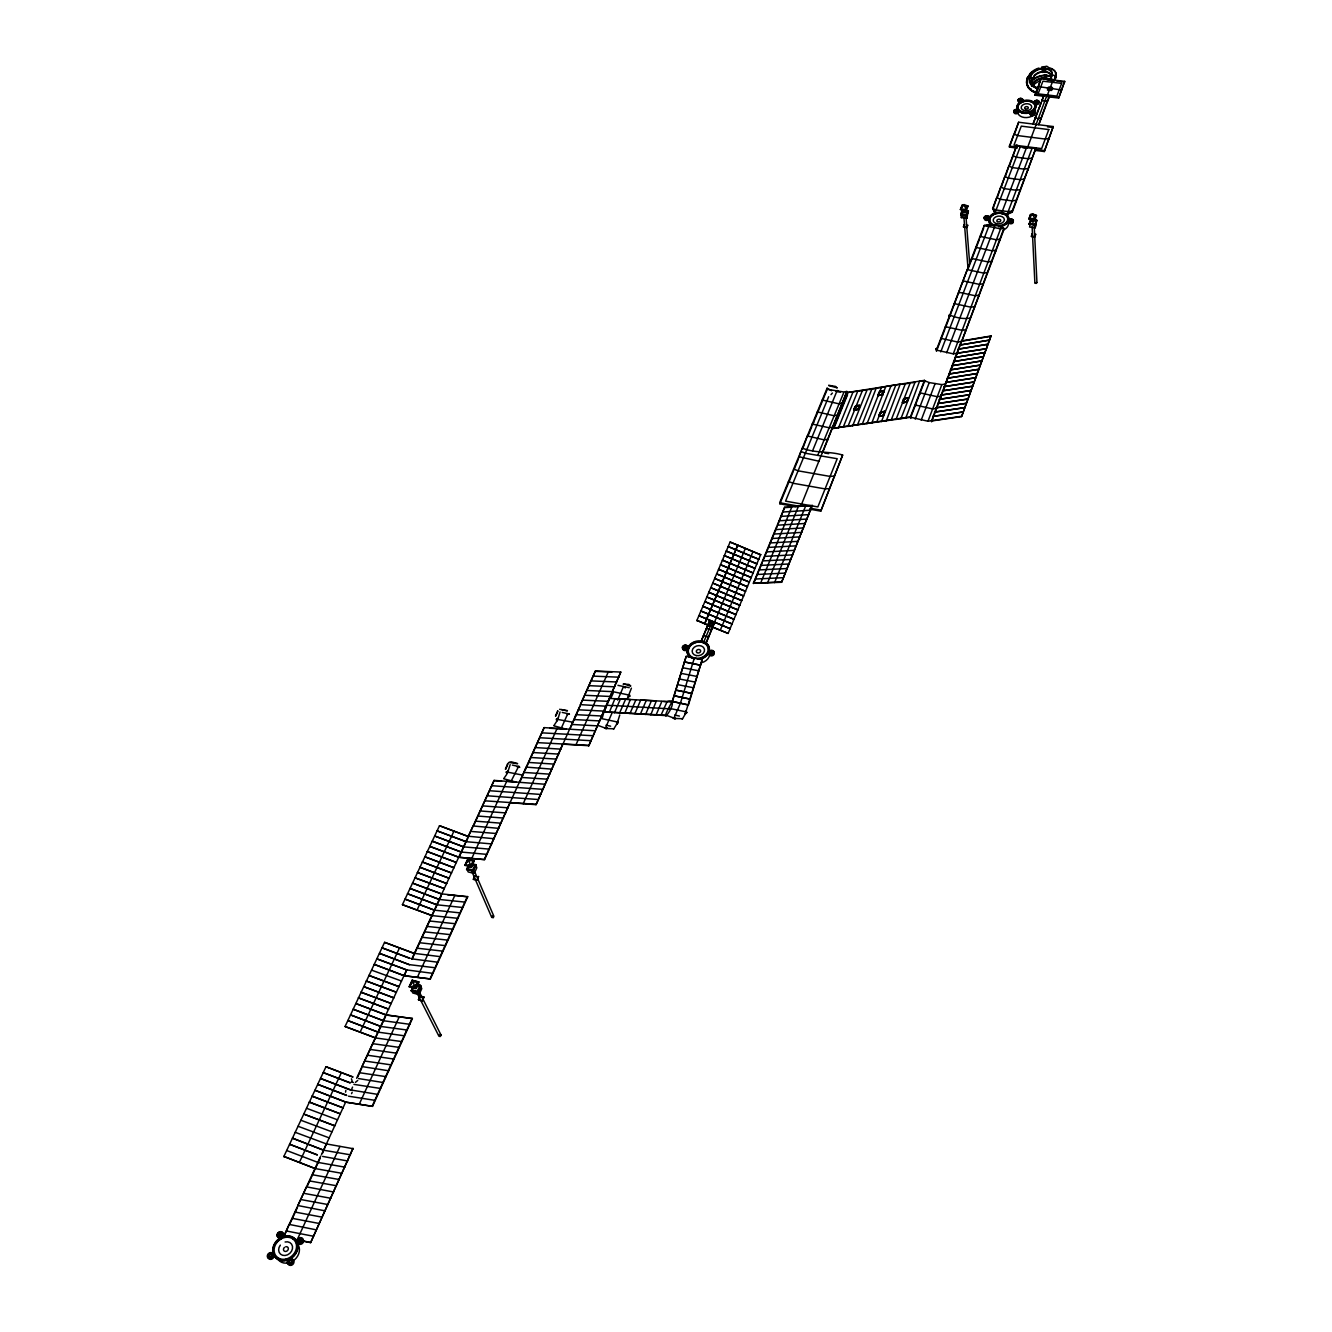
<?xml version="1.0" encoding="UTF-8"?>
<svg xmlns="http://www.w3.org/2000/svg" width="1332" height="1332" viewBox="0 0 1332 1332"><rect width="100%" height="100%" fill="white"/><g stroke="black" fill="none" stroke-linecap="round" stroke-linejoin="round"><path stroke-width="1.5" d="M417.132 909.856L453.912 831.235M439.493 825.707L468.331 836.513L439.493 825.707L402.43 904.678L431.868 915.534L402.43 904.678M1051.581 90.01L1052.53 87.779L1051.131 90.559M1027.422 82.118A14.069 10.373 -1.7 0 0 1034.331 92.291L1036.762 93.173L1036.962 90.326M1048.217 87.562L1048.184 87.529A2.631 1.732 -5.2 0 1 1048.051 88.195C1045.47 89.394 1051.381 86.014 1052.397 87.579M623.11 684.165L628.837 684.415L630.769 685.93M1037.162 89.61L1038.244 87.679L1036.646 88.029A9.524 7.026 -1.7 0 1 1031.95 81.152L1032.433 78.854M623.709 683.816L630.402 686.063M1042.789 71.145L1042.523 72.427L1041.807 66.933L1044.688 66.6L1044.105 72.361L1045.204 71.096M505.377 769.213L507.725 763.486M505.777 769.197L507.892 764.002M351.415 1078.803L352.281 1081.501M345.554 1092.14L345.854 1090.359M301.465 1240.109L299.833 1242.223L299.001 1240.059M278.771 1235.214C281.951 1230.185 281.651 1238.643 278.854 1235.547M1043.988 79.287L1044.488 75.674L1045.836 75.241M1044.937 79.337L1045.903 75.042L1046.702 76.707M1035.88 220.679C1037.745 225.608 1026.106 224.775 1031.234 219.996M1034.231 226.523L1036.945 282.567L1036.063 283.45L1034.881 282.867L1032.117 226.823M1034.881 282.867L1036.945 282.567M965.45 209.657L967.432 205.877M965.966 209.64L960.905 208.808L962.337 205.178M1045.17 66.983L1045.071 72.411M713.602 623.726L712.537 626.14L713.502 623.293M708.924 624.641L709.29 623.776A2.631 2.081 -13.6 0 0 709.523 623.01L713.652 623.526M555.477 716.017L557.725 710.755M1036.629 92.324L1033.965 91.409A14.885 10.989 -1.7 0 1 1026.639 80.653L1027.505 77.422M1047.868 89.577L1051.131 90.409M1051.847 87.662L1048.401 87.246M1027.921 77.439L1031.767 77.855L1031.784 80.586A9.64 7.11 -1.7 0 0 1036.596 87.596L1038.294 87.979M1032.533 79.803L1031.751 81.069M1043.922 72.045L1042.24 72.011A9.84 6.943 -19.6 0 0 1034.398 75.974L1031.467 80.486M1035.697 101.865C1036.096 104.296 1034.514 100.799 1036.979 101.265M1012.004 221.262L1011.171 220.313M1021.511 100.333L1019.396 100.067A2.198 1.449 -5.6 0 0 1021.078 102.631M1016.716 111.871C1017.864 109.107 1012.137 112.92 1016.483 110.356M555.894 715.917L557.892 711.255M556.476 719.297L556.809 720.962L556.876 719.047M685.547 713.319L686.812 712.62L685.647 713.619M686.713 712.553L686.063 711.205L685.214 713.935L702.214 659.573L688.428 704.978L672.227 701.415L686.196 656.326L702.33 659.773M616.982 723.626C615.134 721.761 620.129 722.693 616.899 723.326M629.47 695.853L628.604 696.519M438.877 1035.214L439.976 1036.612L441.192 1035.364L419.164 991.591M902.114 402.397L902.23 402.281A2.048 1.149 -35.8 0 0 902.696 401.298L903.129 400.166A3.73 2.098 -35.8 0 0 903.429 399.184L906.443 398.435A2.697 1.515 -35.7 0 1 907.741 399.767L907.525 400.433A2.048 1.149 -35.7 0 0 907.242 401.415L906.559 401.598M907.109 401.814L907.025 401.631M907.175 402.098L908.374 398.251A2.048 1.149 -35.7 0 0 907.958 399.3L907.542 400.283A2.697 1.515 -35.7 0 1 904.977 402.314L904.395 402.414A2.697 1.515 -35.7 0 1 903.096 401.082L903.546 399.916M908.591 398.151L907.941 397.802A2.065 1.165 -35.7 0 1 906.792 398.068L905.494 398.301A2.298 1.299 -35.7 0 1 904.378 398.468L904.461 398.867M903.912 399.367L902.713 402.197M883.366 415.551L880.319 416.084A2.031 1.149 -36.2 0 0 879.187 416.35L878.704 415.834A2.031 1.149 -36.3 0 0 879.17 414.835L879.619 413.703A3.713 2.081 -36.3 0 0 879.919 412.72L880.852 411.988A2.281 1.282 -36.1 0 0 881.967 411.838L883.249 411.621A2.065 1.165 -36.1 0 0 884.381 411.355L883.965 414.002A2.048 1.149 -36.1 0 0 883.665 414.968L882.683 415.75A2.048 1.149 -36.2 0 0 881.601 415.867M885.164 411.305L884.964 411.804A2.031 1.149 -36.1 0 0 884.398 412.87M882.75 394.855L881.934 394.705L882.816 394.772M883.432 390.842L884.182 390.975A2.015 1.132 -36 0 0 883.549 392.108L883.116 393.223A2.015 1.132 -36 0 0 882.816 394.172L882.9 394.588M884.165 390.792L882.816 394.172M884.381 411.355L879.886 412.67L879.436 416.3M880.452 412.287L880.152 412.853M708.308 625.69L711.854 626.207M709.59 622.777L709.207 624.508M710.189 622.976L713.12 623.193M710.239 622.827L710.006 623.476M878.371 395.754L877.921 395.055A2.015 1.116 -36.1 0 0 878.387 394.072L878.82 392.957A3.68 2.048 -36.1 0 0 879.12 391.991L879.869 391.208A2.264 1.265 -36 0 0 881.151 391.125L882.417 390.892A2.048 1.132 -36 0 0 883.532 390.626L883.682 390.526M878.121 395.621L880.785 395.055A2.015 1.132 -36.1 0 1 881.851 394.938L882.617 394.672M858.574 409.124L858.141 409.19M859.24 405.661L859.889 405.777A2.015 1.116 -36.4 0 0 859.406 406.743L858.973 407.858A2.015 1.116 -36.5 0 0 858.674 408.824L860.089 405.527M1046.702 95.904L1027.804 146.836L1026.806 148.302L1022.943 147.819M854.212 410.123L854.245 410.389M853.596 409.906L853.812 409.673A2.015 1.116 -36.6 0 0 854.278 408.691L854.728 407.575A3.663 2.031 -36.6 0 0 855.027 406.61L855.96 405.877A2.264 1.249 -36.5 0 0 857.042 405.744L858.308 405.511A2.031 1.132 -36.4 0 0 859.406 405.261L859.406 406.743M855.61 406.76L855.943 406.11M1027.139 78.705L1026.722 81.169A14.785 10.906 -1.7 0 0 1033.998 91.858L1036.612 92.774M827.105 388.211L827.272 389.294L843.606 391.958L846.902 391.442L801.664 504.029L800.082 506.41L779.67 502.747L827.105 388.211L831.551 390.742M617.648 700.099L623.526 686.48L625.291 687.595M617.565 722.86L617.532 722.294M605.894 728.687L607.375 727.988L605.094 728.138M1032.799 79.021L1034.281 75.474A9.79 6.91 -19.6 0 1 1042.09 71.545L1046.336 71.745A9.64 5.494 -8.4 0 1 1051.015 76.757C1055.227 89.927 1057.392 67.249 1050.415 78.238M507.142 773.043L506.909 771.977M1045.653 70.996L1044.837 72.328M1046.153 71.145C1043.056 75.508 1043.439 62.005 1048.7 67.616A14.685 8.358 -8.4 0 1 1055.86 75.225L1055.111 77.056M672.36 701.614L686.196 656.326M1032.167 78.721L1029.819 77.239L1029.303 78.921A12.254 9.041 -1.7 0 0 1035.33 87.779L1037.595 88.362M352.197 1092.24L351.548 1093.655M1037.645 89.793L1038.261 88.195M1030.518 77.439L1029.986 79.054A11.572 8.525 -1.7 0 0 1035.68 87.413L1037.811 87.929M607.076 728.321L604.628 727.655L605.677 728.005M1051.781 88.828L1051.414 89.694M558.125 718.398L560.056 711.971M707.758 625.141L696.902 620.396L709.44 625.491M1048.367 88.128L1048.018 88.844A1.898 1.249 -5.2 0 0 1049.533 90.143A1.898 1.249 -5.2 0 0 1051.731 89.144A1.898 1.249 -5.2 0 0 1050.582 87.679L1048.717 87.962M730.119 542.041L760.622 554.761L730.119 542.041L696.803 620.679M961.587 416.583L990.991 335.98L961.404 340.942L931.518 420.979L961.587 416.583L990.991 335.98M1032.733 213.953L1034.964 219.763L1036.562 215.434L1032.733 213.953L1030.452 214.602L1028.853 218.931L1036.779 220.196L1035.197 227.805L1029.569 227.039L1030.885 219.897L1036.496 220.662L1035.197 227.805M1030.702 219.364L1029.12 224.259L1035.23 225.108L1036.779 220.196M1031.434 236.014L1032.317 233.6L1031.451 236.48L1034.864 236.963L1035.73 234.066L1034.847 236.497L1031.451 236.48M507.492 772.993L510.173 764.618M1030.768 214.502L1029.42 218.165L1034.598 218.881L1035.963 215.201L1030.452 214.602M1028.853 218.931L1032.45 213.919M1029.12 224.259L1030.185 221.395M1034.614 150.316L1044.305 151.548L1053.229 126.54L1018.63 122.244L1009.423 146.087L1009.473 147.103L1017.198 148.085M1044.305 151.548L1053.229 126.54M1047.002 79.97L1052.896 80.653L1046.819 96.62L1058.674 98.052L1064.668 81.352L1041.091 78.555L1035.014 95.205L1042.889 96.154M1058.674 98.052L1064.668 81.352M712.453 627.056L728.121 633.416L712.453 627.056L745.304 548.551M903.096 401.082L903.995 399.434M1036.063 147.735L1012.203 211.039L1007.109 214.385L1012.27 212.188L1036.063 147.735L1032.05 148.368L1007.109 214.385L1001.431 213.603L1026.489 147.652M961.937 340.925L1004.012 229.32L1001.631 226.074L989.526 224.392L984.248 225.458L936.363 350.1L953.296 353.846L986.596 348.684L956.759 353.28L956.859 354.395M1031.451 85.931L1033.482 82.201A10.806 7.642 -19.6 0 1 1042.09 77.855L1044.022 77.756M1032.05 86.314L1033.998 82.734A10.256 7.259 -19.6 0 1 1042.173 78.605L1043.972 78.538M953.296 353.846L1001.631 226.074M924.874 381.901L924.458 380.353L848.001 392.44L833.432 428.255L910.738 417.282L927.988 421.228L941.841 384.615L945.304 384.066M522.577 775.107L506.776 771.977M880.752 415.85L881.418 415.867A2.681 1.515 -36.2 0 0 883.982 413.836L884.098 413.203M883.982 413.836L884.182 413.32A2.681 1.515 -36.2 0 0 882.916 411.971L882.234 411.954M1032.716 78.488L1030.802 76.657L1031.368 75.175A11.239 7.925 -19.6 0 1 1041.674 68.831L1043.689 68.681M1041.058 102.964L1033.033 124.026L1043.872 95.571L1041.791 101.016L1041.741 99.833L1044.638 101.365L1047.418 100.516L1049.533 96.254L1038.744 124.742L1047.418 100.516L1047.468 101.715M946.652 352.814L995.22 225.175M921.211 420.113L935.131 383.533M720.396 629.953L752.963 551.648M880.835 415.967A2.681 1.515 -36.2 0 1 879.57 414.618L879.686 413.986M879.57 414.618L882.333 412.088M1032.05 148.368L1020.229 146.853L1016.832 145.271L992.623 208.375L995.054 212.737L998.251 213.17M993.389 207.742L996.736 197.669L1000.199 199.284L1012.203 200.899L1016.249 200.299L1016.316 201.448M997.485 197.053L1000.815 187.046L1004.261 188.644L1016.216 190.243L1020.279 189.644L1020.329 190.792M1001.547 186.43L1004.861 176.49L1008.291 178.088L1020.229 179.654L1024.258 179.054L1024.325 180.203M1005.593 175.891L1008.873 166.017L1012.303 167.599L1024.191 169.147L1028.221 168.531L1028.287 169.68M1009.606 165.434L1016.832 145.271M915.217 419.114L929.203 382.584L941.841 384.615M940.758 351.898L989.526 224.392L986.063 225.857M1020.229 146.853L995.054 212.737L992.623 208.375L996.103 209.99L1008.141 211.621L1012.203 211.039L1012.27 212.188M882.666 393.789L883.249 392.44A2.664 1.482 -36.1 0 0 881.984 391.125M910.855 418.398L910.439 416.849L924.458 380.353M949.5 315.068L950.016 315.434M910.738 417.282L924.758 380.786L929.203 382.584M936.463 348.401C935.88 349.034 935.047 348.867 936.862 349.7M949.4 314.885C947.485 317.232 951.464 313.553 949.916 316.217M944.821 329.47L936.463 351.215L936.496 349.567M968.081 268.897L979.42 239.344M983.615 228.421L980.136 237.512L980.052 236.38L996.436 239.793L999.816 239.144L999.882 240.276M1035.014 95.205L1038.044 86.513L1061.687 90.027M1038.694 85.631L1041.091 78.555M883.133 393.057A2.664 1.482 -36.1 0 1 880.602 395.071L880.036 395.171A2.664 1.482 -36.1 0 1 878.77 393.856L878.887 393.24M1009.473 147.103L1014.035 134.116L1017.665 135.581L1045.22 139.061L1048.767 138.495L1048.817 139.51M1014.751 133.433L1018.63 122.244M883.665 414.968L884.398 411.355M859.107 407.076L858.99 407.692A2.647 1.482 -36.5 0 1 856.459 409.707L855.81 409.69A2.647 1.482 -36.5 0 1 854.578 408.358L857.875 405.744A2.647 1.482 -36.5 0 1 859.107 407.076A2.647 1.482 -36.5 0 0 857.958 405.86L855.211 407.459M966.599 215.251L968.414 210.839L960.372 209.574L962.054 205.294L964.135 204.629L968.048 206.11L966.366 210.389L964.135 204.629M963.486 226.573L966.832 227.039L967.798 225.108L966.866 227.506L963.519 227.039L964.418 224.176M963.519 227.039L964.451 224.642M961.071 214.485L961.338 217.632L966.849 218.381L968.148 211.305C961.371 205.844 956.892 218.498 966.782 215.701L968.414 210.839M471.728 865.384L471.178 866.782L469.796 866.233L471.728 865.384L471.362 867.199L470.196 867.149L469.314 865.117L470.279 867.099L471.228 867.132L470.795 866.116M854.878 407.975L854.678 408.474A2.647 1.482 -36.5 0 0 855.893 409.806M960.805 214.868L962.62 210.556M962.953 210.656L961.754 213.919L966.183 214.469L967.315 211.189M961.338 217.632L962.353 215.001M960.372 209.574L963.868 204.595M853.812 409.673L855.027 406.61M809.59 509.14L820.778 511.155L842.657 455.045C829.403 450.982 815.151 453.446 802.314 448.118L802.497 449.184M820.778 511.155L842.657 455.045M781.601 582.284L812.254 505.427L784.648 507.276L753.363 583.233L781.601 582.284L812.254 505.427M1027.238 78.205L1030.735 74.892A11.921 8.408 -19.6 0 1 1041.657 68.165L1043.822 67.982M833.732 428.671L847.535 394.755M1055.377 77.656L1056.126 75.807A14.902 8.492 -8.4 0 0 1051.631 69.014M1055.16 79.404L1056.159 77.04A14.802 8.442 -8.4 0 0 1055.41 73.193M817.731 455.377L843.722 392.724M1051.547 75.741L1052.197 74.159A11.106 6.31 -8.4 0 0 1046.802 68.415L1044.787 68.032M1050.682 78.838L1051.298 77.339A9.857 5.611 -8.4 0 0 1046.502 72.211L1044.871 72.094M812.537 450.915L837.112 390.576M963.902 212.204L964.351 209.74L965.484 211.671L963.952 212.337L963.935 209.74M1051.015 76.057L1051.647 74.509A10.523 5.977 -8.4 0 0 1046.536 69.064L1044.654 68.731M828.654 396.72L785.564 501.132L817.848 506.926L837.212 458.724L805.361 453.246L800.932 451.448L798.95 457.758L798.767 456.693L819.13 461.255M753.612 583.582L762.337 562.387M767.881 548.901L762.953 560.889L790.842 559.423M777.039 526.656L768.497 547.419L796.303 545.837M784.648 507.276L777.655 525.191L805.344 523.459M709.923 623.243L708.657 626.057M812.587 424.392L813.636 422.494M796.186 506.743L779.869 503.796L793.123 471.844M798.218 459.523L793.855 470.079L793.672 469.014L798.101 470.829L830.102 476.423L834.232 476.09L834.398 477.172M803.213 447.452L807.342 435.964L824.058 439.843L827.388 439.36L827.555 440.442M808.241 435.314L811.804 426.69M827.272 389.294L812.52 424.958L812.537 423.176M728.121 633.416L760.722 554.478M685.214 713.935L685.68 712.853M686.346 711.271L686.496 712.42M1032.283 220.346L1032.799 219.097L1033.882 219.697L1033.382 221.695L1031.867 221.095L1032.35 219.097L1032.35 221.711L1033.948 221.045L1032.3 219.214M1033.449 220.429L1032.933 221.678L1031.867 221.095L1032.45 219.164L1033.882 219.697M705.594 643.972L714.551 622.593L705.66 644.238M675.474 718.181C668.697 716.899 679.853 721.012 673.159 717.598M602.247 718.015L604.012 711.621M701.132 641.142L709.34 621.561L701.198 641.408M703.795 641.924L712.004 622.344M674.425 716.999L680.386 703.296L694.322 658.158M1031.85 80.636L1032.433 79.254M672.111 701.681C652.647 736.346 684.365 695.853 666.832 701.431L609.806 698.451L603.912 711.837L666.599 715.634M661.088 715.034L667.049 701.781M597.968 725.391L606.31 728.504L613.769 728.787M619.763 714.968L617.216 723.293L613.536 729.32M631.418 688.161L627.072 699.333M634.898 713.569L640.725 700.033L656.36 700.865L650.799 714.784M628.837 696.503C627.755 693.572 630.852 697.752 629.187 695.421M616.583 724.042L617.449 723.06M617.732 721.395L617.848 722.66M628.721 696.103L628.554 697.169M629.403 694.505L629.803 696.303L628.571 696.453M616.866 724.092L617.049 722.976M605.86 727.072L611.888 713.286M624.042 686.896L625.191 687.828M606.909 728.238L605.644 728.454M620.795 672.061L588.811 745.704L620.795 672.061L595.404 671.012L536.08 804.661L562.853 743.839M604.145 712.187L606.859 705.128L612.221 705.744M579.903 706.576L569.846 729.287M595.404 671.012L580.386 704.628L606.16 706.226M1027.755 79.354L1027.422 77.922L1030.185 73.377A15.102 10.656 -19.6 0 1 1038.81 68.065M566.849 713.752L569.43 714.302L567.482 713.919M561.671 727.339L567.832 713.636C569.114 714.435 569.447 713.303 567.682 714.551M556.343 719.197L572.544 722.16M556.543 720.895L557.692 718.281M310.622 1242.656L352.98 1148.417L310.622 1242.656L302.88 1241.141M372.527 1106.359L345.754 1102.113L314.918 1090.242L346.037 1102.197L372.527 1106.359L412.387 1018.58L385.93 1014.801L355.761 1003.512L385.947 1015.034L412.387 1018.58M430.386 978.953L404.096 975.707L374.209 964.351L404.362 975.79L430.386 978.953L467.715 896.769L441.741 893.872L412.47 883.099L442.024 894.188M484.582 859.623L458.757 857.259L429.77 846.369L459.041 857.308L484.582 859.623L510.173 802.397M527.206 765.783L544.139 727.622L484.332 859.29M422.394 1001.048L423.876 997.019L420.096 996.036L418.431 999.699L422.394 1001.048L423.876 997.019M477.156 880.319L478.554 876.506L477.156 880.319L473.476 879.42L474.875 875.624M519.313 767.215L519.447 766.999M420.812 985.697C410.872 1002.879 429.087 982.017 415.75 984.398M472.677 863.935L475.974 864.718L473.176 870.845L466.583 869.263L468.681 864.668M475.974 864.718L473.376 871.328L466.583 869.263M411.571 990.558L412.837 993.023L419.064 994.638L421.811 988.61L420.562 986.146L415.9 984.931M467.066 869.363L468.181 871.961L474.259 873.409L476.839 867.765L475.724 865.167M418.614 1000.066L420.096 996.036M473.476 879.42L475.025 876.006M372.227 1106.059L412.104 1018.281M430.103 978.654L467.449 896.436M297.086 1240.009L339.91 1146.452M418.065 992.69L411.305 990.941L413.303 985.597M411.305 990.941L413.653 986.046M466.783 869.746L468.781 865.6M413.736 986.762L412.321 989.976L417.349 991.158L419.647 986.379L416.35 985.48M469.114 865.767L467.782 868.78L472.677 869.846L474.758 865.301L471.628 864.551M473.409 860.722L470.629 865.683L471.362 867.199L471.628 865.151L469.713 866.033L470.263 864.634L471.178 866.782L470.196 867.149L469.314 865.117M516.883 766.683L517.798 766.616M415.934 988.511L418.931 981.95L412.154 980.219L409.157 986.762L415.934 988.511L412.87 982.067L418.931 981.95M471.478 866.932L474.292 860.788L467.682 859.223L464.868 865.35L471.478 866.932L468.548 860.639L474.292 860.788M511.538 780.385L518.797 766.05M507.875 771.444L506.743 771.794M506.393 771.927L506.809 773.775L507.725 771.062M467.798 859.39L465.401 864.601L470.795 866.016M409.157 986.762L412.57 981.984L412.154 980.219M464.868 865.35L468.248 860.572L467.682 859.223M283.333 1237.078L320.712 1156.076M321.445 1154.777L345.737 1101.897M377.938 1094.421L351.198 1090.042L320.479 1078.454L351.215 1090.275L352.564 1087.095M356.626 1078.271L406.643 969.912L432.917 973.376M411.755 959.107L494.122 780.385L545.188 784.265M284.382 1235.78L289.177 1224.408L316.417 1229.869M290.226 1223.109L297.486 1207.391M307.542 1185.597L314.668 1170.162M320.329 1157.908L315.384 1168.63L283.766 1156.409L315.085 1168.547L342.091 1173.342M322.444 1153.329L326.34 1143.905L295.254 1132.317M357.609 1077.122L361.655 1068.347M385.564 1016.532L362.038 1066.582L388.678 1070.778M404.362 975.79L406.643 969.912L376.806 958.824L406.643 969.912M412.038 959.173L434.615 910.222L404.945 899.067L434.349 910.156L460.373 912.919M435.447 908.441L441.192 895.97M459.041 857.308L465.434 843.456M467.815 838.294L466.233 841.741L437.079 830.852L465.95 841.674L491.708 843.922M474.142 824.575L494.122 780.385M611.122 697.652L613.22 693.09M283.799 1156.626L325.99 1066.732L352.797 1076.839M345.071 1026.506L375.408 1037.878L345.071 1026.506L384.582 942.34L414.285 953.362L440.492 956.692M603.912 711.837L666.366 715.301L674.825 718.447L682.5 718.714M832.383 393.04L831.002 394.638M1027.904 85.964L1028.204 87.762L1031.334 89.111M881.851 394.938L877.971 395.121L879.769 391.841M567.782 713.636L562.237 712.437M855.827 406.277L855.41 406.793M553.879 725.657L557.459 720.212M503.746 778.637L506.66 774.458M1011.887 221.462C1013.436 218.881 1007.059 220.879 1010.572 221.911M1051.631 90.226L1048.867 90.077M682.25 719.247L685.797 713.186M712.603 653.063L711.255 654.045M1037.611 102.481L1036.662 102.897M686.346 647.768L685.364 648.534M813.236 422.777L812.836 423.792M357.759 1080.418L355.444 1082.367M468.797 860.489L468.381 860.306M1048.134 88.528L1048.917 87.546M471.411 867.049L471.595 865.317M1033.432 221.562L1032.417 220.446M686.213 711.971L686.28 712.72M686.147 712.17L686.063 711.205M964.967 209.723L963.486 211.721L964.568 212.321L965.017 209.84M964.052 211.089L964.568 212.321L965.534 211.688L963.952 212.337L963.902 209.857M879.303 392.84L882.084 391.242A2.664 1.482 -36.1 0 1 883.332 392.557M880.119 413.586L881.717 412.304M1045.42 75.125L1044.787 76.34A3.114 0.949 -85.5 0 0 1044.488 78.505L1044.504 79.221M970.096 319.28L970.012 318.148C963.302 319.247 955.877 317.765 949.749 314.985M712.67 652.797C704.345 653.18 716.816 649.45 711.654 653.995M686.43 647.502L684.581 646.636L684.698 648.551M1011.171 220.313L1010.056 221.728M1012.07 221.495L1011.171 221.878M986.962 218.548C990.742 216.367 982.6 216.8 986.363 218.581M987.645 218.381L986.679 216.983L986.08 218.515M1037.595 102.697L1037.711 101.915A2.198 1.465 -5.3 0 0 1036.13 101.848M1033.199 113.736L1033.182 112.704M1021.577 100.533L1020.112 101.032M879.12 416.283L882.683 415.75M879.769 392.357L881.501 391.342M904.078 399.55L905.86 398.534M413.153 982.616L413.02 982.35M492.357 915.933L491.708 917.365L493.24 917.748L493.889 916.299L475.058 872.627M508.541 762.603L511.255 761.804L517.615 763.552M857.958 408.941L855.377 409.923A2.015 1.116 -36.6 0 0 854.262 410.189L857.708 409.573A2.015 1.116 -36.5 0 0 856.643 409.69M882.1 394.305L880.785 395.055M902.58 402.897L902.713 402.797A2.048 1.149 -35.8 0 1 903.879 402.53L905.161 402.297A2.048 1.149 -35.8 0 1 906.259 402.181L906.576 402.331M299.617 1239.543L301.465 1240.092M290.01 1260.555C287.229 1267.098 294.955 1260.155 290.776 1260.372M270.629 1257.175C275.308 1253.212 265.567 1255.094 270.646 1257.175M279.404 1233.848L280.486 1233.449M963.386 210.373L964.351 209.74L964.984 212.321M1031.801 219.73L1032.799 219.097L1033.316 220.329M1011.854 221.711L1010.505 222.028M1051.131 90.126L1050.016 90.193M1035.88 101.698L1037.928 101.831M1032.966 113.869C1035.447 111.105 1028.404 113.919 1033.083 113.953M837.229 390.476L836.862 391.242M905.161 402.297L907.292 401.481M414.235 987.245L414.785 988.344L416.799 987.445L416.4 986.463M506.493 771.628L506.277 772.477M509.407 762.52L517.266 763.736M936.18 348.917L937.145 348.951M712.071 626.073L709.173 625.957M987.345 218.548L986.296 218.698M1047.535 89.743L1047.402 89.993M559.59 709.307L567.432 710.622M854.062 409.623L855.377 409.923M838.344 391.225L836.013 391.308M1044.704 75.241L1042.074 75.907A12.92 9.141 -19.6 0 0 1031.784 81.102M710.439 623.259L711.871 623.21A1.898 1.499 -13.5 0 1 712.787 624.974A1.898 1.499 -13.5 0 1 710.505 626.09A1.898 1.499 -13.5 0 1 709.173 624.442M880.136 391.675L883.532 390.626M855.96 405.894L859.406 405.261M904.378 398.468L907.924 397.802M1044.937 74.992L1042.123 75.508A13.636 9.64 -19.6 0 0 1031.284 80.986M902.713 402.797L906.259 402.181M961.587 341.242L991.174 336.263M961.204 341.475L957.758 342.058L940.875 338.345L940.991 339.477M868.664 389.643L874.974 388.644M884.498 387.146L876.256 387.978L862.187 424.458M902.097 384.365L908.541 383.35M911.771 382.833L915.001 382.317L900.915 418.731M924.758 380.786L919.579 381.119L905.81 418.015M833.432 428.255L910.439 416.849M927.988 421.228L961.388 416.3M1015.866 110.573L1017.465 111.155L1015.817 112.088M684.998 648.751C690.326 645.87 680.202 646.32 685.031 648.584M351.215 1082.083L353.396 1082.383M1028.471 77.223L1029.819 77.239M784.881 507.625L791.741 507.159L760.572 583.266M812.487 505.777L798.401 506.343L767.548 582.933M753.363 583.233L781.368 581.934M963.852 210.989L964.868 210.956M710.872 626.29L711.738 626.506M1019.313 100.666C1023.392 102.081 1020.245 97.153 1019.396 100.449M556.643 719.014L557.542 719.347M595.637 671.361L611.921 672.027M663.552 701.581L672.327 702.031M611.987 705.411L669.463 708.824M544.139 727.622L595.371 730.785M549.8 728.254L566.083 729.17L554.262 725.907M588.577 745.354L537.712 742.657M563.103 744.172L588.811 745.704M440.01 1034.398L441.108 1034.947M494.388 780.718L501.565 781.218M535.83 804.328L485.098 800.832M510.422 802.73L536.08 804.661M447.502 894.738L467.715 896.769M411.755 958.857L437.978 962.237M1056.825 81.119L1064.684 82.051M1034.981 94.505L1058.657 97.353M1047.501 126.84L1053.279 127.556M1009.423 146.087L1017.149 147.069M1036.512 149.55L1044.271 150.533M962.054 205.294L968.048 206.11M960.755 214.302L966.749 215.118L966.849 218.381M1029.103 223.676L1035.23 225.108M1044.937 78.588L1046.619 78.821A9.774 5.578 -8.3 0 1 1049.866 80.303M948.95 315.567L949.733 316.167M358.508 1078.554L383.333 1082.566M353.929 1084.381L380.636 1088.477M936.979 348.518L936.229 349.167M348.485 1096.186L375.241 1100.382M1044.971 77.805L1046.769 78.088A10.173 5.811 -8.3 0 1 1051.214 80.752M828.704 385.281L835.597 386.447L837.145 387.945M828.67 385.581L836.762 387.729M837.262 391.675L840.492 392.207M326.34 1143.905L353.28 1148.717M824.608 452.997L828.654 453.679M322.627 1156.409L347.702 1160.988M286.68 1150.515L317.915 1162.403L344.905 1167.148M810.206 508.225L820.612 510.089M292.923 1238.96L296.77 1239.709M302.564 1240.858L310.289 1242.373M709.407 621.828L714.601 622.86M617.948 685.347L629.22 687.695M612.787 691.658L628.454 694.938M669.297 708.341L685.414 711.721M674.725 715.084L679.437 716.067M561.521 709.54L567.182 710.938M600.998 718.481L616.766 721.861M1045.67 75.291L1048.001 75.791A12.804 7.309 -8.3 0 1 1050.365 76.59M606.027 725.191L610.639 726.19M1045.903 75.042L1048.351 75.574A13.486 7.709 -8.3 0 1 1050.848 76.407M903.879 402.53L902.963 402.164M1033.066 112.421L1031.134 113.07L1032.084 114.102M512.354 765.101L517.948 766.35M519.73 767.399L519.413 767.099M1019.147 100.233L1020.179 100.932M880.319 416.084L879.503 416.133M472.677 864.435L476.173 865.201M473.31 879.053L476.989 879.936M411.072 990.492L417.832 992.223L419.064 994.638M420.279 996.403L424.059 997.385M418.431 999.699L422.211 1000.682M710.938 653.846L709.973 653.446M504.145 778.87L515.917 782.084L506.709 781.268L471.761 858.457M409.89 958.174L382.001 947.818L409.89 958.424M352.814 1077.055L325.99 1066.732M350.083 1082.7L323.243 1072.593L350.1 1082.933M346.553 1095.237L317.699 1084.348L346.57 1095.453M317.249 1154.761L289.51 1144.221L317.266 1154.977M812.42 424.109L829.004 427.738L832.317 427.256L832.483 428.321M519.763 782.384L526.207 767.115L551.947 769.13M709.856 626.09L708.99 625.474M286.58 1231.018L313.52 1236.263M292.424 1218.38L319.314 1223.509M295.321 1212.103L322.194 1217.182M299.167 1242.007L298.651 1241.141M301.099 1199.583L327.922 1204.544M303.962 1193.355L330.769 1198.267M325.058 1210.855L297.885 1205.543L306.526 1186.845L333.616 1192.007M309.69 1180.951L336.463 1185.763M312.537 1174.774L339.277 1179.536M323.843 1150.282L292.374 1138.144L323.559 1150.199L350.499 1154.844M359.224 1104.261L399.267 1016.832M359.64 1072.726L386.014 1076.656M365.018 1061.055L391.342 1064.901M367.699 1055.26L394.006 1059.057M370.363 1049.466L396.653 1053.212M373.027 1043.705L399.3 1047.402M375.674 1037.944L401.931 1041.607M378.321 1032.217L347.735 1020.545L378.055 1032.133L404.562 1035.83M380.969 1026.489L350.433 1014.851L380.686 1026.423L407.176 1030.052M383.599 1020.795L353.097 1009.173L383.316 1020.712L409.79 1024.308M409.49 964.701L379.404 953.312L409.207 964.634L435.447 967.798M417.332 977.372L454.828 895.47M414.568 953.679L384.582 942.34M417.099 948.184L443.007 951.165M419.63 942.723L445.521 945.653M422.144 937.262L448.002 940.159M424.658 931.834L450.499 934.664M427.156 926.406L452.98 929.203M429.653 920.995L455.461 923.759M432.134 915.6L457.925 918.331M437.096 904.861L407.459 893.722L436.813 904.794L462.837 907.508M439.56 899.516L409.973 888.411L439.277 899.45L465.284 902.13M672.827 702.13L672.227 701.415L688.428 704.978M461.438 852.114L432.217 841.175L461.172 852.047L486.963 854.378M463.836 846.919L434.648 835.997L463.569 846.852L489.343 849.133M470.979 831.418L496.436 833.532M475.724 821.161L501.115 823.209M478.071 816.066L503.463 818.064M494.072 838.727L468.348 836.246L473.093 825.957L498.784 828.371M480.419 810.972L505.777 812.936M482.767 805.893L508.108 807.825M487.429 795.787L538.361 799.533M489.76 790.742L540.642 794.438M492.074 785.73L542.923 789.343M523.21 803.696L557.009 728.654M521.911 777.455L547.452 779.203M524.175 772.443L549.7 774.158M528.721 762.453L554.195 764.102M530.968 757.492L556.426 759.107M533.216 752.53L558.657 754.112M535.464 747.585L560.889 749.133M539.943 737.745L591.008 740.709M542.157 732.85L593.19 735.747M843.173 427.289L857.658 391.392M838.444 427.988L852.963 392.124M847.901 426.573L862.37 390.642M575.923 744.938L608.291 671.877M852.647 425.874L867.082 389.893L848.001 392.44M857.408 425.174L871.811 389.144M571.911 724.458L597.535 725.857M866.982 423.759L881.318 387.645M574.092 719.563L599.7 720.928M871.794 423.043L885.797 386.463L900.182 384.182L886.279 420.895M876.606 422.327L890.875 386.13M576.273 714.685L601.864 716.017M881.434 421.611L895.67 385.381M578.454 709.823L604.012 711.105M891.141 420.179L905.31 383.849M757.359 574.475L785.314 573.093M755.494 579.02L783.466 577.688M896.02 419.463L910.156 383.083M759.24 569.93L787.162 568.531M582.783 700.116L608.308 701.348M774.558 582.617L805.544 506.243M761.105 565.401L788.994 563.969M584.931 695.287L610.439 696.486M587.096 690.476L612.57 691.641M764.818 556.376L792.657 554.878M609.273 712.47L614.934 698.684L630.369 699.5L624.741 713.336M589.227 685.68L614.685 686.812M766.666 551.898L794.488 550.349M614.418 712.753L620.279 699.317M591.375 680.902L616.799 682.001M770.346 542.94L798.134 541.341M619.58 713.036L625.424 699.6M593.506 676.123L618.914 677.189M772.177 538.494L799.933 536.863M774.009 534.049L801.747 532.384M677.622 684.631L693.539 687.762M629.936 713.619L635.747 700.133M775.823 529.603L803.546 527.922M640.342 714.202L646.137 700.682M781.268 516.383L808.924 514.602M779.47 520.779L807.142 519.03M679.37 678.987L695.271 682.101M645.554 714.485L651.348 700.948M783.083 512.004L810.705 510.173M681.118 673.359L697.019 676.456M656.043 715.084L661.804 701.498M682.866 667.748L698.751 670.812M907.691 398.435L907.958 399.3M883.299 391.242L883.549 392.108M416.25 986.346L415.984 988.394L414.402 987.362M415.85 988.344L415.834 987.894M416.849 992.723L438.861 1036.063M1028.687 76.89L1030.302 73.859A15.168 10.706 -19.6 0 1 1032.75 71.662M473.143 870.812L474.259 873.409M471.994 871.811L491.708 917.365M712.92 623.676L713.12 624.508M703.379 635.78L708.591 636.813M706.376 628.654L711.571 629.686M1051.764 87.962L1052.014 88.661M779.67 502.747L779.869 503.796M788.727 482.484L788.494 481.418L792.99 483.233L825.074 488.911L829.22 488.611L829.386 489.677M822.41 451.565L822.593 452.647L846.902 391.442M817.482 412.987L817.299 411.904L833.915 415.717L837.212 415.218L837.378 416.3M822.393 401.099L822.227 400.016L838.777 403.796L842.074 403.28L842.24 404.362M299.4 1162.37L341.325 1072.726M298.085 1126.273L329.137 1137.861M300.915 1120.262L331.918 1131.817M915.567 406.127L915.434 405.028L932.633 408.924L936.13 408.408L936.246 409.523M920.229 393.972L920.112 392.857L937.262 396.72L940.742 396.187L940.842 397.302M306.56 1108.291L337.479 1119.796M931.601 421.828L1003.945 228.188L1000.582 228.854L984.248 225.458L984.315 226.59M954.328 304.728L954.228 303.596L970.945 307.209L974.358 306.61L974.441 307.742M958.707 293.323L958.607 292.191L975.274 295.771L978.687 295.155L978.77 296.287M963.053 282.001L962.953 280.869L979.569 284.415L982.966 283.783L983.049 284.915M965.717 330.902L965.617 329.77L962.187 330.353L945.354 326.673L945.47 327.805L967.282 269.613L983.832 273.143L987.228 272.511L987.312 273.643M966 217.133L969.613 262.604M963.918 217.432L968.064 269.081M971.644 259.59L971.561 258.458L988.061 261.938L991.458 261.305L991.524 262.437M975.906 248.518L975.823 247.386L992.273 250.832L995.653 250.183L995.72 251.315M990.059 223.693L990.009 223.16A9.341 6.494 -5.7 0 0 990.059 226.54M993.739 213.403L993.789 213.936A10.073 6.993 -5.7 0 0 991.641 225.075M1008.707 221.994L1008.69 221.861A2.331 1.615 -5.4 0 0 1011.238 223.759A2.331 1.615 -5.4 0 0 1012.953 221.262M525.757 768.098L525.807 769.08M1012.936 156.76L1012.869 155.611L1016.283 157.193L1028.138 158.724L1032.15 158.092L1032.217 159.241M360.206 1031.95L399.434 948.084M1035.896 124.376L1035.93 125.408M1035.147 118.481L1035.081 117.299L1037.994 118.831L1040.808 117.999L1040.858 119.197M575.607 715.301L575.657 716.283M371.611 970.146L401.515 981.035M1034.281 108.275A8.841 5.894 -5.5 0 1 1028.987 117.249A8.841 5.894 -5.5 0 1 1017.831 112.154M1034.365 113.47A2.198 1.465 -5.4 0 1 1032.766 115.767A2.198 1.465 -5.4 0 1 1030.335 114.053M1038.244 102.114A2.198 1.465 -5.3 0 1 1035.63 104.562M1034.514 103.347A2.198 1.465 -5.3 0 1 1035.597 102.031M1018.331 111.821A2.198 1.465 -5.7 0 1 1015.933 113.786A2.198 1.465 -5.7 0 1 1014.318 111.688M1015.117 111.105A2.198 1.465 -5.7 0 1 1015.633 110.939M1022.393 100.416A2.198 1.449 -5.6 0 1 1022.41 101.881M1055.926 75.641A14.485 8.258 -8.4 0 1 1055.91 77.589M1034.598 92.241A13.503 9.973 -1.7 0 1 1028.654 87.063M1054.228 79.088A13.486 7.709 -8.3 0 1 1054.927 80.786M1033.565 85.065A11.938 8.458 -19.5 0 1 1040.392 80.869M993.689 225.541A10.073 6.993 -5.7 0 1 992.307 214.169A10.073 6.993 -5.7 0 1 1008.191 216.367A10.073 6.993 -5.7 0 1 998.717 226.24M993.789 213.936A10.073 6.993 -5.7 0 1 1008.491 217.482A10.073 6.993 -5.7 0 1 998.75 226.773M1008.074 222.278A9.341 6.494 -5.7 0 1 1003.729 229.837M994.072 225.641A9.374 6.494 -5.7 0 1 992.19 215.484A9.374 6.494 -5.7 0 1 1006.875 216.1A9.374 6.494 -5.7 0 1 1001.181 225.94M988.977 219.147A2.314 1.615 -5.9 0 1 985.58 220.296A2.314 1.615 -5.9 0 1 985.114 217.782M987.911 217.399A2.314 1.615 -5.9 0 1 988.744 217.932M694.438 658.874A11.272 8.991 -14.1 0 1 690.242 644.305A11.272 8.991 -14.1 0 1 708.641 645.903A11.272 8.991 -14.1 0 1 697.285 659.124M702.031 641.574A11.272 8.991 -14.1 0 1 709.423 650.216A11.272 8.991 -14.1 0 1 700.332 659.24M689.793 657.109A11.272 8.991 -14.1 0 1 689.127 646.103M691.092 644.188A11.272 8.991 -14.1 0 1 696.286 641.708M709.69 654.445A10.456 8.358 -14.1 0 1 701.248 662.837M689.177 657.092A10.456 8.358 -14.1 0 1 689.044 654.911M690.392 656.643A10.489 8.358 -14.1 0 1 695.104 642.707A10.489 8.358 -14.1 0 1 708.641 650.216M708.091 652.414A10.489 8.358 -14.1 0 1 700.182 658.624M694.821 658.741A10.489 8.358 -14.1 0 1 692.407 657.941M687.795 648.984A2.597 2.065 -14.5 0 1 684.515 650.532A2.597 2.065 -14.5 0 1 682.966 648.001M684.298 646.703A2.597 2.065 -14.5 0 1 685.597 646.386M686.846 646.636A2.597 2.065 -14.5 0 1 687.911 647.885M711.804 651.664A2.597 2.081 -13.7 0 1 714.152 653.912A2.597 2.081 -13.7 0 1 710.972 655.877A2.597 2.081 -13.7 0 1 709.173 653.296M883.049 392.94A2.664 1.482 -36.1 0 1 880.519 394.955L879.936 395.055A2.664 1.482 -36.1 0 1 878.687 393.739M878.387 395.554A2.015 1.132 -36.1 0 1 879.52 395.288M858.907 407.575A2.647 1.482 -36.5 0 1 856.376 409.59M285.731 1246.752A2.614 2.198 -42.5 0 1 288.261 1248.101A2.614 2.198 -42.5 0 1 286.896 1251.048A2.614 2.198 -42.5 0 1 283.899 1250.731L283.616 1250.232A2.614 2.198 -42.5 0 1 284.548 1247.351M284.582 1236.546A13.486 11.322 -42.5 0 1 297.552 1249.816A13.486 11.322 -42.5 0 1 278.138 1259.639A13.486 11.322 -42.5 0 1 278.471 1239.642M297.419 1243.705A12.504 10.506 -42.6 0 1 294.372 1259.922M288.678 1262.836A12.504 10.506 -42.6 0 1 278.188 1259.656M296.487 1242.906A12.537 10.523 -42.5 0 1 297.119 1245.686M296.004 1251.647A12.537 10.523 -42.5 0 1 292.058 1256.759M289.327 1258.557A12.537 10.523 -42.5 0 1 286.347 1259.672M283.3 1260.005A12.537 10.523 -42.5 0 1 275.824 1256.492M276.69 1242.606A12.537 10.523 -42.5 0 1 281.668 1238.477M285.098 1241.99A7.492 6.294 -42.5 0 1 292.457 1248.767A7.492 6.294 -42.5 0 1 282.567 1255.26A7.492 6.294 -42.5 0 1 280.336 1245.12M292.291 1259.772A3.13 2.631 -43.1 0 1 293.639 1263.319A3.13 2.631 -43.1 0 1 289.76 1265.283A3.13 2.631 -43.1 0 1 288.411 1261.737M301.865 1238.793A3.097 2.614 -42.1 0 1 303.413 1241.824A3.097 2.614 -42.1 0 1 300.333 1244.354A3.097 2.614 -42.1 0 1 297.735 1242.223M273.476 1254.528A3.114 2.614 -42.9 0 1 273.093 1258.191A3.114 2.614 -42.9 0 1 269.38 1259.073A3.114 2.614 -42.9 0 1 268.481 1255.726M270.13 1254.011A3.114 2.614 -42.9 0 1 272.977 1254.061M282.001 1232.883A3.097 2.597 -42 0 1 282.917 1237.045M280.203 1238.427A3.097 2.597 -42 0 1 278.022 1236.978M278.571 1234.148A3.097 2.597 -42 0 1 279.137 1233.565M417.449 872.527L446.636 883.516L417.449 872.527M419.93 867.265L449.084 878.238L419.93 867.265M422.394 862.02L451.515 872.959L422.394 862.02M424.858 856.776L453.929 867.715L424.858 856.776M427.322 851.564L456.36 862.47L427.322 851.564M444.205 888.561L414.968 877.805L444.205 888.561M698.9 615.684L730.069 628.687L698.9 615.684M700.898 610.988L732.017 623.975L700.898 610.988M702.88 606.31L733.965 619.263L702.88 606.31M704.861 601.631L735.897 614.585L704.861 601.631M706.842 596.969L737.828 609.906L706.842 596.969M708.807 592.324L739.76 605.244L708.807 592.324M710.772 587.695L741.674 600.582L710.772 587.695M712.72 583.066L743.606 595.953L712.72 583.066M714.685 578.471L745.504 591.325L714.685 578.471M716.633 573.876L747.418 586.713L716.633 573.876M718.564 569.28L749.317 582.101L718.564 569.28M720.512 564.718L751.215 577.522L720.512 564.718M722.443 560.156L753.096 572.943L722.443 560.156M724.375 555.611L754.994 568.381L724.375 555.611M726.29 551.082L756.876 563.819L726.29 551.082M728.204 546.553L758.74 559.29L728.204 546.553M704.728 623.592L737.762 545.154L704.728 623.592M1048.784 129.57L1041.641 148.601L1014.002 145.088L1021.294 126.14L1048.784 129.57M1061.637 83.4L1056.859 96.104L1038.078 93.839L1042.923 81.185L1061.637 83.4M417.998 981.934L415.451 987.495L409.707 986.013L412.254 980.452L417.998 981.934M989.46 340.11L959.856 345.055L989.46 340.11M987.944 344.239L958.307 349.15L987.944 344.239M984.881 352.547L955.194 357.409L984.881 352.547M983.349 356.726L953.629 361.555L983.349 356.726M981.801 360.905L952.064 365.701L981.801 360.905M980.252 365.101L950.499 369.863L980.252 365.101M978.704 369.297L948.917 374.042L978.704 369.297M977.155 373.509L947.335 378.221L977.155 373.509M975.607 377.739L945.753 382.417L975.607 377.739M974.042 381.984L944.172 386.63L974.042 381.984M972.477 386.23L942.573 390.842L972.477 386.23M970.895 390.492L940.991 395.071L970.895 390.492M969.33 394.755L939.376 399.317L969.33 394.755M967.748 399.051L937.778 403.563L967.748 399.051M966.166 403.346L936.163 407.825L966.166 403.346M964.584 407.642L934.564 412.104L964.584 407.642M962.986 411.971L932.933 416.383L962.986 411.971M700.482 665.184L684.465 661.937L700.482 665.184M691.791 693.423L675.74 690.076L691.791 693.423M690.043 699.1L673.975 695.737L690.043 699.1M398.934 986.629L368.981 975.457L398.934 986.629M396.353 992.223L366.35 981.035L396.353 992.223M393.756 997.834L363.719 986.629L393.756 997.834M391.158 1003.479L361.072 992.24L391.158 1003.479M388.544 1009.123L358.425 997.868L388.544 1009.123M342.99 1107.841L312.138 1096.169L342.99 1107.841M340.243 1113.802L309.34 1102.113L340.243 1113.802M334.698 1125.79L303.713 1114.052L334.698 1125.79M997.452 221.628L997.135 221.362A1.948 1.349 -5.7 0 1 998.667 219.247A1.948 1.349 -5.7 0 1 1000.648 220.962A1.948 1.349 -5.7 0 1 997.452 221.628M696.852 652.497L696.536 652.147A2.181 1.748 -14.1 0 1 698.484 649.45A2.181 1.748 -14.1 0 1 700.449 651.764A2.181 1.748 -14.1 0 1 696.852 652.497M1021.627 101.398L1021.627 101.265A9.54 6.344 -5.5 0 1 1035.913 105.944A9.54 6.344 -5.5 0 1 1021.711 112.288A9.54 6.344 -5.5 0 1 1021.594 101.282M1031.218 111.871L1031.218 111.738A2.364 1.582 -5.4 0 1 1034.764 112.904A2.364 1.582 -5.4 0 1 1031.234 114.485A2.364 1.582 -5.4 0 1 1031.201 111.738A2.364 1.582 -5.4 0 1 1034.781 113.037A2.364 1.582 -5.4 0 1 1031.234 114.602A2.364 1.582 -5.4 0 1 1031.218 111.871M1025.557 108.974A1.848 1.232 -5.5 0 0 1028.321 107.759A1.848 1.232 -5.5 0 0 1025.54 106.843A1.848 1.232 -5.5 0 0 1025.557 108.974M1022.21 111.855A8.541 5.678 -5.5 0 0 1034.931 106.177A8.541 5.678 -5.5 0 0 1022.11 101.998A8.541 5.678 -5.5 0 0 1022.21 111.855M1021.744 112.82A9.54 6.344 -5.5 0 0 1035.946 106.477A9.54 6.344 -5.5 0 0 1021.627 101.815A9.54 6.344 -5.5 0 0 1021.744 112.82M1022.06 112.404A8.874 5.894 -5.5 0 0 1035.28 106.527A8.874 5.894 -5.5 0 0 1021.96 102.181A8.874 5.894 -5.5 0 0 1022.06 112.404M1023.825 110.456A5.295 3.53 -5.5 0 0 1031.734 106.943A5.295 3.53 -5.5 0 0 1023.775 104.346A5.295 3.53 -5.5 0 0 1023.825 110.456M1019.28 101.398A2.364 1.565 -5.6 0 0 1022.793 99.85A2.364 1.565 -5.6 0 0 1019.263 98.685A2.364 1.565 -5.6 0 0 1019.28 101.398M1019.28 101.532A2.364 1.565 -5.6 0 0 1022.793 99.967A2.364 1.565 -5.6 0 0 1019.263 98.818A2.364 1.565 -5.6 0 0 1019.28 101.532M1035.497 103.513A2.364 1.565 -5.3 0 0 1039.01 101.948A2.364 1.565 -5.3 0 0 1035.464 100.782A2.364 1.565 -5.3 0 0 1035.48 103.38A2.364 1.565 -5.3 0 0 1039.01 101.815A2.364 1.565 -5.3 0 0 1035.447 100.649A2.364 1.565 -5.3 0 0 1035.497 103.513M1014.967 112.471A2.364 1.582 -5.7 0 0 1018.497 110.906A2.364 1.582 -5.7 0 0 1014.967 109.74A2.364 1.582 -5.7 0 0 1014.967 112.471A2.115 1.415 -5.7 0 0 1018.264 110.972A2.115 1.415 -5.7 0 0 1015.084 109.923A2.364 1.582 -5.7 0 0 1014.984 112.604A2.364 1.582 -5.7 0 0 1018.514 111.039A2.364 1.582 -5.7 0 0 1014.967 109.873A2.198 1.465 -5.7 0 0 1015.067 112.504A2.198 1.465 -5.7 0 0 1018.347 111.056A2.198 1.465 -5.7 0 0 1015.051 109.957A2.115 1.415 -5.7 0 0 1015.101 112.371M1031.368 114.369A2.131 1.415 -5.4 0 0 1034.531 112.97A2.131 1.415 -5.4 0 0 1031.334 111.921A2.214 1.465 -5.4 0 0 1031.318 114.502A2.214 1.465 -5.4 0 0 1034.614 113.054A2.214 1.465 -5.4 0 0 1031.301 111.955A2.131 1.415 -5.4 0 0 1031.368 114.369M1035.613 103.263A2.115 1.399 -5.3 0 0 1038.76 101.865A2.115 1.399 -5.3 0 0 1035.58 100.832A2.115 1.399 -5.3 0 0 1035.613 103.263M1035.58 103.413A2.198 1.465 -5.3 0 0 1038.843 101.948A2.198 1.465 -5.3 0 0 1035.547 100.866A2.198 1.465 -5.3 0 0 1035.58 103.413M1019.396 101.299A2.115 1.399 -5.6 0 0 1022.543 99.9A2.115 1.399 -5.6 0 0 1019.38 98.868A2.198 1.449 -5.6 0 0 1019.363 101.432A2.198 1.449 -5.6 0 0 1022.626 99.983A2.198 1.449 -5.6 0 0 1019.346 98.918A2.115 1.399 -5.6 0 0 1019.396 101.299M994.255 225.075A9.024 6.26 -5.7 0 0 1007.741 218.947A9.024 6.26 -5.7 0 0 994.255 214.202A9.024 6.26 -5.7 0 0 994.255 225.075M995.986 223.493A5.594 3.879 -5.7 0 0 1004.378 219.697A5.594 3.879 -5.7 0 0 996.003 216.75A5.594 3.879 -5.7 0 0 995.986 223.493M1009.623 222.444A2.498 1.732 -5.4 0 0 1013.352 220.762A2.498 1.732 -5.4 0 0 1009.606 219.43A2.498 1.732 -5.4 0 0 1009.623 222.444A2.498 1.732 -5.4 0 0 1013.369 220.896A2.498 1.732 -5.4 0 0 1009.623 219.564A2.498 1.732 -5.4 0 0 1009.623 222.577A2.331 1.615 -5.4 0 0 1013.186 220.896A2.248 1.548 -5.4 0 0 1009.739 219.63A2.248 1.548 -5.4 0 0 1009.756 222.327A2.248 1.548 -5.4 0 0 1013.103 220.812A2.331 1.615 -5.4 0 0 1009.706 219.663A2.331 1.615 -5.4 0 0 1009.706 222.477M985.397 219.114A2.498 1.732 -5.9 0 0 989.143 217.432A2.498 1.732 -5.9 0 0 985.414 216.117A2.498 1.732 -5.9 0 0 985.397 219.114A2.498 1.732 -5.9 0 0 989.143 217.566A2.498 1.732 -5.9 0 0 985.43 216.25A2.498 1.732 -5.9 0 0 985.414 219.247M694.904 658.108A10.09 8.059 -14.1 0 0 708.041 647.785A10.09 8.059 -14.1 0 0 691.724 644.538A10.09 8.059 -14.1 0 0 694.904 658.108M696.286 655.61A6.277 4.995 -14.1 0 0 704.445 649.2A6.277 4.995 -14.1 0 0 694.322 647.169A6.277 4.995 -14.1 0 0 696.286 655.61M710.406 654.828A2.797 2.231 -13.7 0 0 714.052 651.964A2.797 2.231 -13.7 0 0 709.523 651.048A2.797 2.231 -13.7 0 0 710.406 654.828M684.149 649.517A2.797 2.214 -14.5 0 0 687.795 646.669A2.797 2.214 -14.5 0 0 683.299 645.77A2.797 2.214 -14.5 0 0 684.149 649.517M684.248 649.483A2.597 2.065 -14.5 0 0 687.645 646.836A2.597 2.065 -14.5 0 0 683.449 646.003A2.597 2.065 -14.5 0 0 684.248 649.483M710.505 654.795A2.597 2.081 -13.7 0 0 713.885 652.131A2.597 2.081 -13.7 0 0 709.673 651.281A2.597 2.081 -13.7 0 0 710.505 654.795M286.18 1260.139A13.486 11.322 -42.5 0 0 295.587 1239.543A13.486 11.322 -42.5 0 0 273.926 1244.821A13.486 11.322 -42.5 0 0 286.18 1260.139M290.626 1264.651A3.363 2.83 -43.1 0 0 292.957 1259.506A3.363 2.83 -43.1 0 0 287.562 1260.805A3.363 2.83 -43.1 0 0 290.626 1264.651M286.164 1259.006A12.071 10.14 -42.5 0 0 294.588 1240.558A12.071 10.14 -42.5 0 0 275.191 1245.27A12.071 10.14 -42.5 0 0 286.164 1259.006M280.319 1237.661A3.33 2.781 -42 0 0 282.667 1232.583A3.33 2.781 -42 0 0 277.306 1233.882A3.33 2.781 -42 0 0 280.319 1237.661M300.233 1243.605A3.33 2.814 -42.1 0 0 302.547 1238.51A3.33 2.814 -42.1 0 0 297.186 1239.809A3.33 2.814 -42.1 0 0 300.233 1243.605M270.629 1258.623A3.363 2.814 -42.9 0 0 273.01 1253.495A3.363 2.814 -42.9 0 0 267.615 1254.794A3.363 2.814 -42.9 0 0 270.629 1258.623M290.609 1264.368A3.014 2.531 -43.1 0 0 292.724 1259.756A3.014 2.531 -43.1 0 0 287.895 1260.921A3.014 2.531 -43.1 0 0 290.609 1264.368M290.609 1263.452A1.865 1.565 -43.1 0 0 291.908 1260.588A1.865 1.565 -43.1 0 0 288.911 1261.304A1.865 1.565 -43.1 0 0 290.609 1263.452M300.233 1243.322A2.98 2.514 -42.1 0 0 302.314 1238.76A2.98 2.514 -42.1 0 0 297.502 1239.926A2.98 2.514 -42.1 0 0 300.233 1243.322M300.216 1242.406A1.848 1.565 -42.1 0 0 301.515 1239.592A1.848 1.565 -42.1 0 0 298.518 1240.308A1.848 1.565 -42.1 0 0 300.216 1242.406M270.629 1257.425A1.865 1.565 -42.9 0 0 271.944 1254.578A1.865 1.565 -42.9 0 0 268.964 1255.293A1.865 1.565 -42.9 0 0 270.629 1257.425M270.629 1258.34A2.997 2.514 -42.9 0 0 272.76 1253.745A2.997 2.514 -42.9 0 0 267.932 1254.911A2.997 2.514 -42.9 0 0 270.629 1258.34M280.319 1237.378A2.98 2.498 -42 0 0 282.417 1232.849A2.98 2.498 -42 0 0 277.622 1233.998A3.097 2.597 -42 0 0 280.369 1237.545A3.097 2.597 -42 0 0 282.55 1232.833A3.097 2.597 -42 0 0 277.572 1234.031A2.98 2.498 -42 0 0 280.319 1237.378M280.319 1236.479A1.848 1.548 -42 0 0 281.618 1233.665A1.848 1.548 -42 0 0 278.654 1234.381A1.848 1.548 -42 0 0 280.319 1236.479"/></g></svg>
